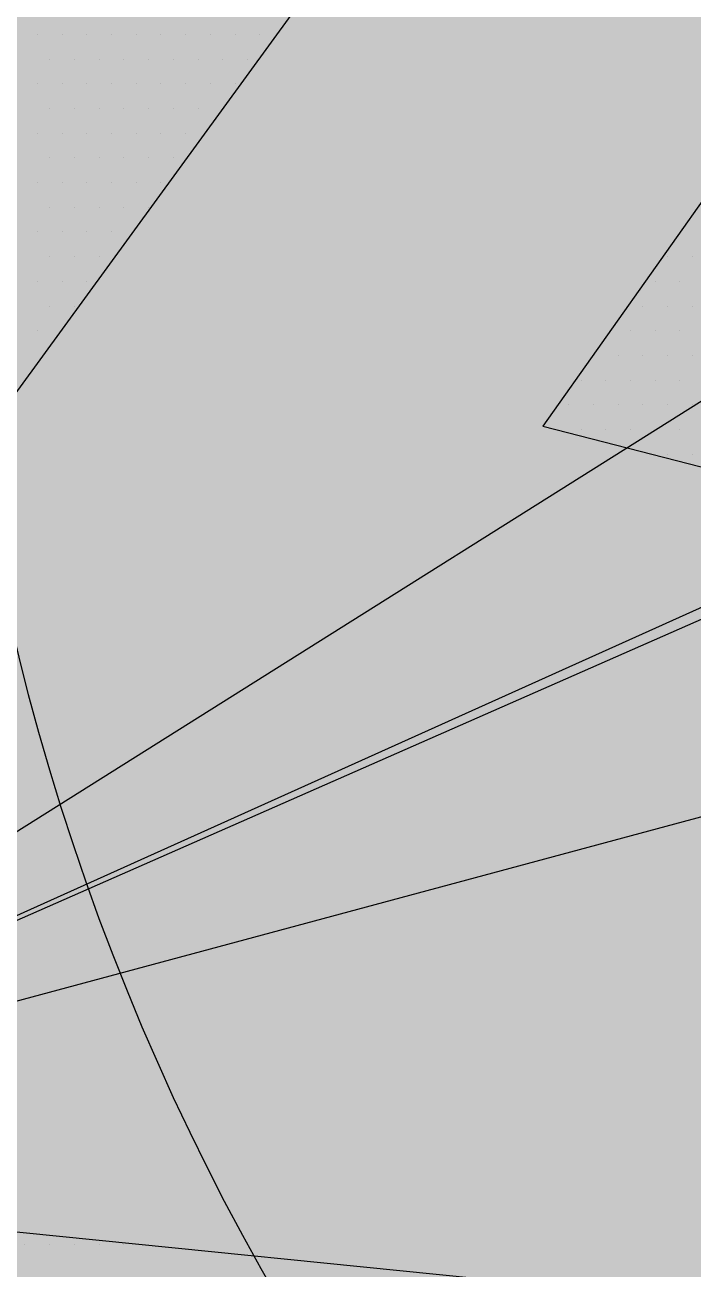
# Paper-space layout 'Layout1' of a CAD drawing. Extents: x -43 to 2298, y -18 to 768.
# Drawn here: x 729.85 to 731.338, y 378.743 to 381.515 of the extents above; entities that cross this region are included whole.
import ezdxf

# ---------------------------------------------------------------- set-up
doc = ezdxf.new("R2010")
doc.units = 0
doc.header["$LTSCALE"] = 2
doc.linetypes.add('CACHEX2', pattern=[0.75, 0.5, -0.25])
doc.layers.add('CARTOUCHE', color=7, linetype='Continuous')
doc.layers.add('LOGO', color=7, linetype='Continuous')

# ---------------------------------------------------------------- blocks, each defined once
blk = doc.blocks.new('A$C715108E3')
at = {"layer": 'LOGO', "color": 131}
for p, q in [((-19.6068, -13.8809), (-19.6068, -13.8809)), ((-19.5146, -13.8809), (-19.5146, -13.8809)), ((-19.4228, -13.8809), (-19.4228, -13.8809)), ((-19.3317, -13.8809), (-19.3317, -13.8809)), ((-19.2397, -13.8809), (-19.2397, -13.8809)), ((-19.1476, -13.8809), (-19.1476, -13.8809)), ((-19.0564, -13.8809), (-19.0564, -13.8809)), ((-18.9643, -13.8809), (-18.9643, -13.8809)), ((-18.8725, -13.8809), (-18.8725, -13.8809)), ((-18.7811, -13.8809), (-18.7811, -13.8809)), ((-19.5605, -13.9735), (-19.5605, -13.9735)), ((-19.4689, -13.9735), (-19.4689, -13.9735)), ((-19.377, -13.9735), (-19.377, -13.9735)), ((-19.2852, -13.9735), (-19.2852, -13.9735)), ((-19.1939, -13.9735), (-19.1939, -13.9735)), ((-19.1019, -13.9735), (-19.1019, -13.9735)), ((-19.0099, -13.9735), (-19.0099, -13.9735)), ((-18.9186, -13.9735), (-18.9186, -13.9735)), ((-18.8268, -13.9735), (-18.8268, -13.9735)), ((-19.6068, -14.065), (-19.6068, -14.065)), ((-19.5146, -14.065), (-19.5146, -14.065)), ((-19.4228, -14.065), (-19.4228, -14.065)), ((-19.3317, -14.065), (-19.3317, -14.065)), ((-19.2397, -14.065), (-19.2397, -14.065)), ((-19.1476, -14.065), (-19.1476, -14.065)), ((-19.0564, -14.065), (-19.0564, -14.065)), ((-18.9643, -14.065), (-18.9643, -14.065)), ((-18.8725, -14.065), (-18.8725, -14.065)), ((-19.5605, -14.1574), (-19.5605, -14.1574)), ((-19.4689, -14.1574), (-19.4689, -14.1574)), ((-19.377, -14.1574), (-19.377, -14.1574)), ((-19.2852, -14.1574), (-19.2852, -14.1574)), ((-19.1939, -14.1574), (-19.1939, -14.1574)), ((-19.1019, -14.1574), (-19.1019, -14.1574)), ((-19.0099, -14.1574), (-19.0099, -14.1574)), ((-18.9186, -14.1574), (-18.9186, -14.1574)), ((-19.6068, -14.2488), (-19.6068, -14.2488)), ((-19.5146, -14.2488), (-19.5146, -14.2488)), ((-19.4228, -14.2488), (-19.4228, -14.2488)), ((-19.3317, -14.2488), (-19.3317, -14.2488)), ((-19.2397, -14.2488), (-19.2397, -14.2488)), ((-19.1476, -14.2488), (-19.1476, -14.2488)), ((-19.0564, -14.2488), (-19.0564, -14.2488)), ((-19.5605, -14.3401), (-19.5605, -14.3401)), ((-19.4689, -14.3401), (-19.4689, -14.3401)), ((-19.377, -14.3401), (-19.377, -14.3401)), ((-19.2852, -14.3401), (-19.2852, -14.3401)), ((-19.1939, -14.3401), (-19.1939, -14.3401)), ((-19.1019, -14.3401), (-19.1019, -14.3401)), ((-19.6068, -14.4325), (-19.6068, -14.4325)), ((-19.5146, -14.4325), (-19.5146, -14.4325)), ((-19.4228, -14.4325), (-19.4228, -14.4325)), ((-19.3317, -14.4325), (-19.3317, -14.4325)), ((-19.2397, -14.4325), (-19.2397, -14.4325)), ((-19.1476, -14.4325), (-19.1476, -14.4325)), ((-19.5605, -14.5238), (-19.5605, -14.5238)), ((-19.4689, -14.5238), (-19.4689, -14.5238)), ((-19.377, -14.5238), (-19.377, -14.5238)), ((-19.2852, -14.5238), (-19.2852, -14.5238)), ((-19.1939, -14.5238), (-19.1939, -14.5238)), ((-19.6068, -14.6152), (-19.6068, -14.6152)), ((-19.5146, -14.6152), (-19.5146, -14.6152)), ((-19.4228, -14.6152), (-19.4228, -14.6152)), ((-19.3317, -14.6152), (-19.3317, -14.6152)), ((-17.2199, -14.6152), (-17.2199, -14.6152)), ((-19.5605, -14.7076), (-19.5605, -14.7076)), ((-19.4689, -14.7076), (-19.4689, -14.7076)), ((-19.377, -14.7076), (-19.377, -14.7076)), ((-17.2851, -14.7076), (-17.2851, -14.7076)), ((-17.2671, -14.7076), (-17.2671, -14.7076)), ((-17.1753, -14.7076), (-17.1753, -14.7076)), ((-19.6068, -14.7991), (-19.6068, -14.7991)), ((-19.5146, -14.7991), (-19.5146, -14.7991)), ((-19.4228, -14.7991), (-19.4228, -14.7991)), ((-17.35, -14.7991), (-17.35, -14.7991)), ((-17.3129, -14.7991), (-17.3129, -14.7991)), ((-17.2214, -14.7991), (-17.2214, -14.7991)), ((-19.5605, -14.8905), (-19.5605, -14.8905)), ((-19.4689, -14.8905), (-19.4689, -14.8905)), ((-17.415, -14.8905), (-17.415, -14.8905)), ((-17.359, -14.8905), (-17.359, -14.8905)), ((-17.2671, -14.8905), (-17.2671, -14.8905)), ((-17.1753, -14.8905), (-17.1753, -14.8905)), ((-19.6068, -14.9827), (-19.6068, -14.9827)), ((-17.4797, -14.9827), (-17.4797, -14.9827)), ((-17.4049, -14.9827), (-17.4049, -14.9827)), ((-17.3129, -14.9827), (-17.3129, -14.9827)), ((-17.2214, -14.9827), (-17.2214, -14.9827)), ((-17.5445, -15.0742), (-17.5445, -15.0742)), ((-17.5424, -15.0742), (-17.5424, -15.0742)), ((-17.4504, -15.0742), (-17.4504, -15.0742)), ((-17.359, -15.0742), (-17.359, -15.0742)), ((-17.2671, -15.0742), (-17.2671, -15.0742)), ((-17.1753, -15.0742), (-17.1753, -15.0742)), ((-17.6097, -15.1655), (-17.6097, -15.1655)), ((-17.588, -15.1655), (-17.588, -15.1655)), ((-17.4965, -15.1655), (-17.4965, -15.1655)), ((-17.4049, -15.1655), (-17.4049, -15.1655)), ((-17.3129, -15.1655), (-17.3129, -15.1655)), ((-17.2214, -15.1655), (-17.2214, -15.1655)), ((-17.6746, -15.2579), (-17.6746, -15.2579)), ((-17.6341, -15.2579), (-17.6341, -15.2579)), ((-17.5424, -15.2579), (-17.5424, -15.2579)), ((-17.4504, -15.2579), (-17.4504, -15.2579)), ((-17.359, -15.2579), (-17.359, -15.2579)), ((-17.2671, -15.2579), (-17.2671, -15.2579)), ((-17.1753, -15.2579), (-17.1753, -15.2579)), ((-17.6783, -15.3493), (-17.6783, -15.3493)), ((-17.588, -15.3493), (-17.588, -15.3493)), ((-17.4965, -15.3493), (-17.4965, -15.3493)), ((-17.4049, -15.3493), (-17.4049, -15.3493)), ((-17.3129, -15.3493), (-17.3129, -15.3493)), ((-17.2214, -15.3493), (-17.2214, -15.3493)), ((-17.3226, -15.4406), (-17.3226, -15.4406)), ((-17.2671, -15.4406), (-17.2671, -15.4406)), ((-17.1753, -15.4406), (-17.1753, -15.4406)), ((-19.6523, -18.3761), (-19.6523, -18.3761)), ((-19.5603, -18.3761), (-19.5603, -18.3761)), ((-19.469, -18.3761), (-19.469, -18.3761)), ((-19.377, -18.3761), (-19.377, -18.3761)), ((-19.2852, -18.3761), (-19.2852, -18.3761))]:
    blk.add_line(p, q, dxfattribs=at)
for points in [[(-16.6359, -13.7897), (-17.73, -15.3364), (-16.5602, -15.6374)], [(-13.895, -18.9134), (-20.3713, -18.2597), (-20.2455, -18.5991)], [(-17.1584, -8.2441), (-18.0286, -7.9298), (-18.0526, -7.5674), (-19.5918, -4.1428), (-19.9715, -4.6917), (-20.3358, -5.3705), (-20.5244, -6.0493), (-18.8268, -9.8581), (-21.759, -9.5491), (-21.8471, -10.1027), (-21.9097, -10.8565), (-21.9352, -11.1957), (-19.0429, -11.5482), (-21.5982, -15.1374), (-21.3595, -15.879), (-21.1447, -16.5576), (-21.0193, -16.9601), (-20.5289, -16.3696), (-17.1333, -11.706)]]:
    blk.add_lwpolyline(points, dxfattribs=at)
blk = doc.blocks.new('A$C581E6685')
at = {"layer": 'LOGO'}
for color, points in [(142, [(-45.3965, 37.4846), (-39.5666, 28.8703), (-39.344, 28.5414), (-39.8519, 24.2064), (-36.9477, 25.4853), (-26.3566, 30.2032), (-36.1863, 24.0789), (-38.2746, 22.2236), (-38.1337, 21.2132), (-33.6363, 11.1845), (-39.5393, 21.4709), (-40.6525, 23.2405), (-42.0615, 23.3525), (-53.1072, 18.3767), (-43.3972, 24.4856), (-40.4756, 26.2259), (-40.684, 26.8894)]), (140, [(-45.3965, 37.4846), (-41.9745, 25.9278), (-41.7809, 23.8865), (-42.0615, 23.3525), (-44.9268, 21.9767), (-53.1072, 18.3767), (-40.8028, 21.6905), (-39.5666, 22.0268), (-38.2746, 22.2236), (-38.1337, 21.2132), (-33.6363, 11.1845), (-36.0802, 21.4612), (-37.3405, 24.3346), (-37.4251, 24.9804), (-36.9477, 25.4853), (-26.3566, 30.2032), (-37.8747, 26.8339), (-39.7286, 26.4119), (-40.3751, 26.6371), (-40.684, 26.8894)])]:
    blk.add_hatch(color=color, dxfattribs=at).paths.add_polyline_path(points)
at = {"layer": 'LOGO', "color": 142}
blk.add_lwpolyline([(-45.3965, 37.4846), (-39.3434, 28.5414), (-39.8519, 24.2064), (-36.9477, 25.4853), (-26.3566, 30.2032), (-36.1857, 24.0789), (-38.2739, 22.2236), (-38.1337, 21.2132), (-33.6358, 11.1845), (-39.5393, 21.4709), (-40.6518, 23.2405), (-42.0615, 23.3525), (-53.1072, 18.3767), (-43.3964, 24.4856), (-40.4756, 26.2259), (-40.6836, 26.8894)], close=True, dxfattribs=at)
at = {"layer": 'LOGO', "color": 140}
blk.add_lwpolyline([(-45.3965, 37.4846), (-41.9745, 25.9278), (-41.7804, 23.8865), (-42.0615, 23.3525), (-44.9268, 21.9767), (-53.1072, 18.3767), (-40.8028, 21.6905), (-39.5666, 22.0268), (-38.2739, 22.2236), (-38.1337, 21.2132), (-33.6358, 11.1845), (-36.0802, 21.4612), (-37.3405, 24.3346), (-37.4251, 24.9804), (-36.9477, 25.4853), (-26.3566, 30.2032), (-37.8741, 26.8339), (-39.7286, 26.4119), (-40.3748, 26.6371), (-40.6836, 26.8894)], close=True, dxfattribs=at)
at = {"layer": 'LOGO', "color": 32, "linetype": 'CACHEX2', "ltscale": 1.5}
blk.add_ellipse((-38.0538, 23.8138), major_axis=(-19.0311, -3.534), ratio=0.590567, dxfattribs=at)
at = {"layer": 'LOGO', "color": 32}
blk.add_ellipse((-37.6144, 23.8499), major_axis=(-13.5768, -4.2839), ratio=0.791971, dxfattribs=at)
at = {"layer": 'CARTOUCHE'}
blk.add_blockref('A$C715108E3', (-31.6739, 36.3189), dxfattribs=at)
blk = doc.blocks.new('miniLogo')
at = {"layer": 'CARTOUCHE', "true_color": 0xffffff}
h = blk.add_hatch(color=7, dxfattribs=at)
h.dxf.hatch_style = 1
edge = h.paths.add_edge_path()
edge.add_spline(control_points=[(960.7415, 27.4251), (960.7415, 16.5339), (960.7415, 5.6427), (960.7415, 1.8027), (964.5815, 1.8027), (1010.1208, 1.8027), (1055.66, 1.8027), (1059.5, 1.8027), (1059.5, 5.6427), (1059.5, 16.5339), (1059.5, 27.4251), (1059.5, 31.2651), (1055.66, 31.2651), (1010.1208, 31.2651), (964.5815, 31.2651), (960.7415, 31.2651), (960.7415, 27.4251)], knot_values=[0, 0, 0, 1, 1, 2.570796, 2.570796, 3.570796, 3.570796, 5.141593, 5.141593, 6.141593, 6.141593, 7.712389, 7.712389, 8.712389, 8.712389, 10.283185, 10.283185, 10.283185], weights=[1, 1, 1, 0.707107, 1, 1, 1, 0.707107, 1, 1, 1, 0.707107, 1, 1, 1, 0.707107, 1], degree=2, periodic=0)
at = {"layer": 'CARTOUCHE'}
blk.add_rational_spline([(960.7415, 27.4251), (960.7415, 16.5339), (960.7415, 5.6427), (960.7415, 1.8027), (964.5815, 1.8027), (1010.1208, 1.8027), (1055.66, 1.8027), (1059.5, 1.8027), (1059.5, 5.6427), (1059.5, 16.5339), (1059.5, 27.4251), (1059.5, 31.2651), (1055.66, 31.2651), (1010.1208, 31.2651), (964.5815, 31.2651), (960.7415, 31.2651), (960.7415, 27.4251)], [1, 1, 1, 0.707106781187, 1, 1, 1, 0.707106781187, 1, 1, 1, 0.707106781187, 1, 1, 1, 0.707106781187, 1], degree=2, knots=[0, 0, 0, 1, 1, 2.570796, 2.570796, 3.570796, 3.570796, 5.141593, 5.141593, 6.141593, 6.141593, 7.712389, 7.712389, 8.712389, 8.712389, 10.283185, 10.283185, 10.283185], dxfattribs=at)
at = {"layer": 'CARTOUCHE', "xscale": 0.6, "yscale": 0.6, "zscale": 0.6}
blk.add_blockref('A$C581E6685', (998.0122, 3.1833), dxfattribs=at)

psp = doc.layouts.get("Layout1")

# ---------------------------------------------------------------- block references
at = {"layer": 'CARTOUCHE'}
psp.add_blockref('miniLogo', (-237.3663, 364.8484), dxfattribs=at)

doc.saveas('drawing.dxf')
